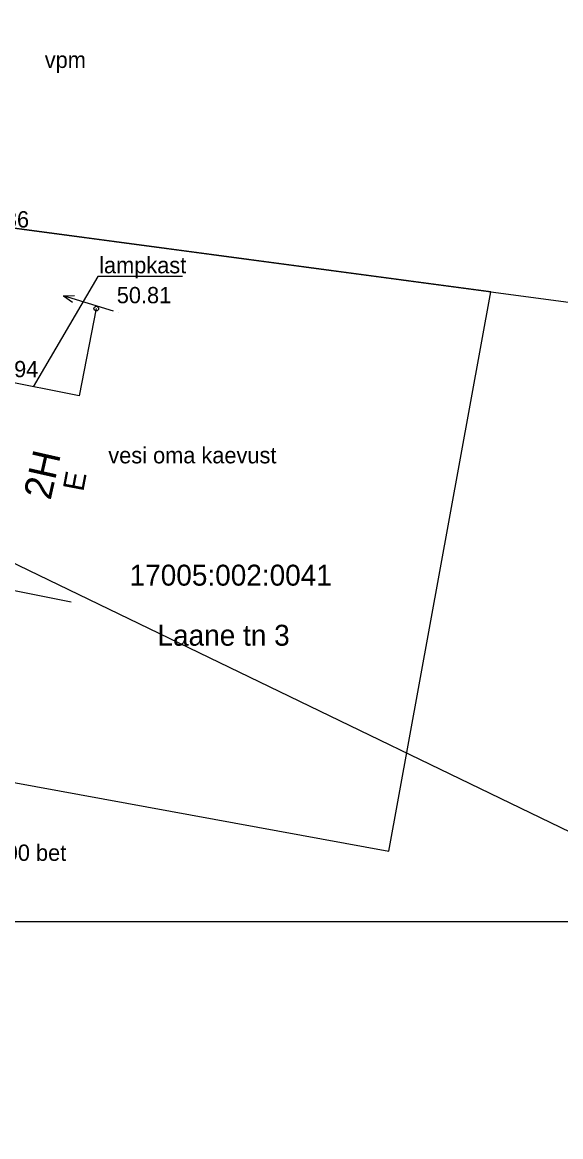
# Model space of a CAD drawing. Extents: x 639438 to 644427, y 6454477 to 6458531.
# Drawn here: x 640563.05 to 640586.22, y 6456042.35 to 6456090.25 of the extents above; entities that cross this region are included whole.
import ezdxf

# ---------------------------------------------------------------- set-up
doc = ezdxf.new("R2010")
doc.units = 0
for name, color, linetype in [('HALJASTUS', 7, 'Continuous'), ('HOONE', 7, 'Continuous'), ('KKAEV', 7, 'Continuous'), ('KORGUS', 7, 'Continuous'), ('MPOHULIIN', 7, 'Continuous'), ('PIIR', 7, 'Continuous'), ('TRUUP', 7, 'Continuous'), ('VKAEV', 7, 'Continuous'), ('VORMISTUS', 7, 'Continuous')]:
    doc.layers.add(name, color=color, linetype=linetype)

msp = doc.modelspace()

# ---------------------------------------------------------------- linework, layer by layer
at = {"layer": 'HOONE'}
for points in [[(640566.239, 6456077.941), (640565.502, 6456074.195)], [(640565.502, 6456074.195), (640562.027, 6456074.879), (640560.337, 6456066.294)], [(640560.337, 6456066.294), (640565.16, 6456065.345)]]:
    msp.add_lwpolyline(points, dxfattribs=at)
at = {"layer": 'KKAEV'}
msp.add_lwpolyline([(640569.943, 6456079.318), (640566.3, 6456079.318), (640563.521, 6456074.585)], dxfattribs=at)
at = {"layer": 'KORGUS'}
msp.add_circle((640566.239, 6456077.941), 0.1, dxfattribs=at)
at = {"layer": 'MPOHULIIN'}
for p, q in [((640564.827, 6456078.497), (640565.302, 6456078.505)), ((640564.827, 6456078.497), (640565.214, 6456078.22)), ((640566.976, 6456077.831), (640564.827, 6456078.497)), ((640567.215, 6456077.757), (640567.215, 6456077.757))]:
    msp.add_line(p, q, dxfattribs=at)
at = {"layer": 'PIIR'}
for points in [[(640614.36, 6456112.36), (640563.84, 6456111.89), (640558.83, 6456081.92), (640595.67, 6456077), (640607.11, 6456085.76), (640612.55, 6456089.92), (640619.36, 6456112.41)], [(640558.83, 6456081.91), (640554.23, 6456059.13), (640578.82, 6456054.63), (640583.21, 6456078.66)]]:
    msp.add_lwpolyline(points, close=True, dxfattribs=at)
at = {"layer": 'VORMISTUS'}
for points in [[(640309.071, 6456189.504), (640647.919, 6456025.844), (640587.031, 6455899.778), (640248.183, 6456063.438)], [(640503.944, 6456051.607), (640909.968, 6456051.607), (640909.968, 6455911.607), (640503.944, 6455911.607)]]:
    msp.add_lwpolyline(points, close=True, dxfattribs=at)

# ---------------------------------------------------------------- texts
at = {"layer": 'HALJASTUS'}
msp.add_text('vpm', height=0.7, dxfattribs=at).set_placement((640564.022, 6456088.285))
at = {"layer": 'HOONE'}
for s, height, rotation, p in [('2H', 1.2, 77.2827, (640564.269, 6456069.676)), ('E', 0.9, 79.2576, (640565.678, 6456070.052))]:
    msp.add_text(s, height=height, rotation=rotation, dxfattribs=at).set_placement(p)
at = {"layer": 'KKAEV'}
msp.add_text('lampkast', height=0.7, dxfattribs=at).set_placement((640566.362, 6456079.46))
at = {"layer": 'KORGUS'}
for s, p in [(' 50.86', (640560.745, 6456081.429)), (' 50.81', (640566.86, 6456078.173)), (' 50.94', (640561.143, 6456074.994))]:
    msp.add_text(s, height=0.7, dxfattribs=at).set_placement(p)
at = {"layer": 'PIIR'}
for s, p in [('17005:002:0041', (640567.672, 6456066.037)), ('Laane tn 3', (640568.871, 6456063.455))]:
    msp.add_text(s, height=0.9, dxfattribs=at).set_placement(p)
at = {"layer": 'TRUUP'}
msp.add_text('1000 bet', height=0.7, dxfattribs=at).set_placement((640561.302, 6456054.209))
at = {"layer": 'VKAEV'}
msp.add_text('vesi oma kaevust', height=0.7, dxfattribs=at).set_placement((640566.756, 6456071.292))

doc.saveas('drawing.dxf')
